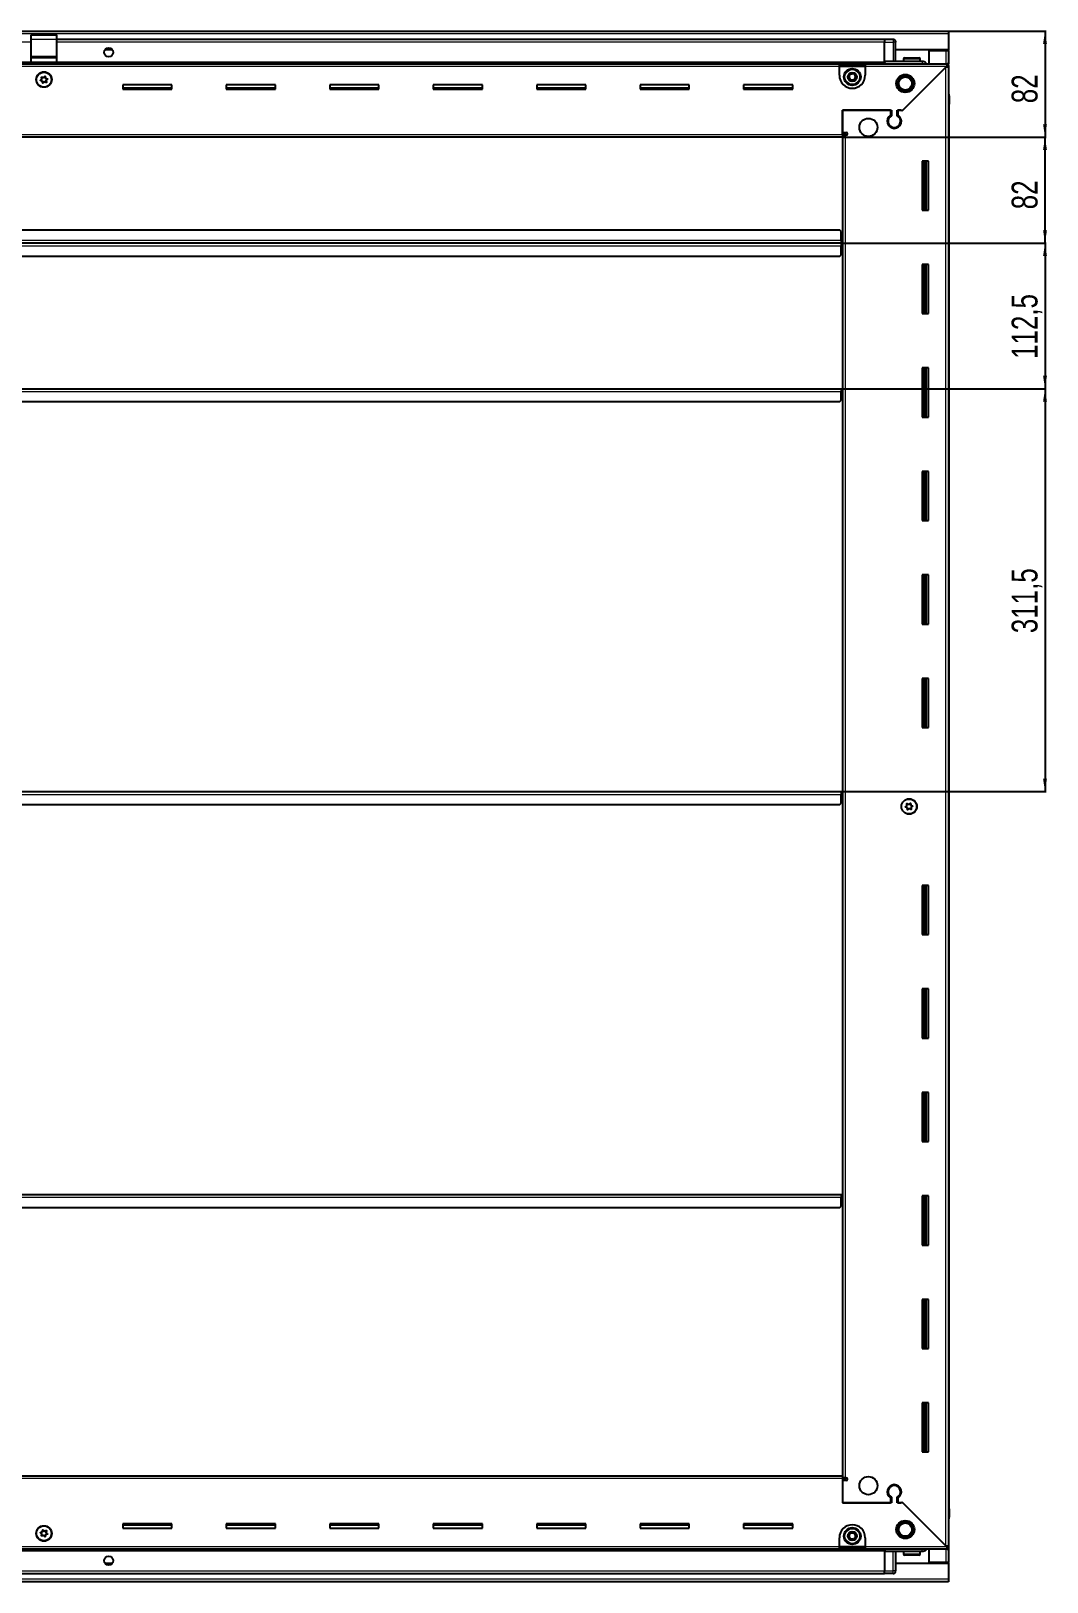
# Model space of a CAD drawing. Header units: millimetres. Extents: x 1219 to 6241, y -1282 to 1960.
# Drawn here: x 5455 to 6241, y 577 to 1776 of the extents above; entities that cross this region are included whole.
import ezdxf

# ---------------------------------------------------------------- set-up
doc = ezdxf.new("R2010")
doc.units = ezdxf.units.MM
doc.layers.add('FORMAT', color=7, linetype='Continuous')
doc.styles.add('SLDTEXTSTYLE0', font='TXT', dxfattribs={"width": 0.75})
doc.dimstyles.new('SLDDIMSTYLE0', dxfattribs={"dimtxt": 20, "dimasz": 10, "dimexe": 0, "dimexo": 0.0625, "dimgap": 5, "dimtad": 2, "dimdec": 1, "dimrnd": 1e-09, "dimzin": 12, "dimdsep": 46, "dimtxsty": 'SLDTEXTSTYLE0', "dimsah": 1, "dimcen": 0.09, "dimadec": 0, "dimazin": 3, "dimtfac": 1, "dimtofl": 0, "dimtmove": 0, "dimatfit": 3, "dimfxl": 0, "dimfrac": 2, "dimtolj": 1, "dimtzin": 12, "dimarcsym": 0})

# ---------------------------------------------------------------- blocks, each defined once
blk = doc.blocks.new('_D_7')
at = {"layer": 'FORMAT'}
for p, q in [((6164.6, 1775.8), (6240.1, 1775.8)), ((6239.1, 1775.8), (6239.1, 1693.8)), ((6082.6, 1693.8), (6240.1, 1693.8))]:
    blk.add_line(p, q, dxfattribs=at)
for points in [[(6239.1, 1775.8), (6237.6, 1765.8), (6240.6, 1765.8)], [(6239.1, 1693.8), (6240.6, 1703.8), (6237.6, 1703.8)]]:
    blk.add_solid(points, dxfattribs=at)
at = {"layer": 'FORMAT', "insert": (6213.3, 1720), "char_height": 20, "attachment_point": 1, "rotation": 90, "style": 'SLDTEXTSTYLE0'}
blk.add_mtext('82', dxfattribs=at)
blk = doc.blocks.new('_D_8')
at = {"layer": 'FORMAT'}
for p, q in [((6082.6, 1693.8), (6240.1, 1693.8)), ((6239.1, 1611.8), (6239.1, 1693.8)), ((6081.6, 1611.8), (6240.1, 1611.8))]:
    blk.add_line(p, q, dxfattribs=at)
for points in [[(6239.1, 1693.8), (6237.6, 1683.8), (6240.6, 1683.8)], [(6239.1, 1611.8), (6240.6, 1621.8), (6237.6, 1621.8)]]:
    blk.add_solid(points, dxfattribs=at)
at = {"layer": 'FORMAT', "insert": (6213.3, 1638), "char_height": 20, "attachment_point": 1, "rotation": 90, "style": 'SLDTEXTSTYLE0'}
blk.add_mtext('82', dxfattribs=at)
blk = doc.blocks.new('_D_9')
at = {"layer": 'FORMAT'}
for p, q in [((6081.6, 1611.8), (6240.1, 1611.8)), ((6239.1, 1611.8), (6239.1, 1499.3)), ((6081.6, 1499.3), (6240.1, 1499.3))]:
    blk.add_line(p, q, dxfattribs=at)
for points in [[(6239.1, 1611.8), (6237.6, 1601.8), (6240.6, 1601.8)], [(6239.1, 1499.3), (6240.6, 1509.3), (6237.6, 1509.3)]]:
    blk.add_solid(points, dxfattribs=at)
at = {"layer": 'FORMAT', "insert": (6213.3, 1522.3), "char_height": 20, "attachment_point": 1, "rotation": 90, "style": 'SLDTEXTSTYLE0'}
blk.add_mtext('112,5', dxfattribs=at)
blk = doc.blocks.new('_D_10')
at = {"layer": 'FORMAT'}
for p, q in [((6081.6, 1499.3), (6240.1, 1499.3)), ((6239.1, 1499.3), (6239.1, 1187.8)), ((6081.6, 1187.8), (6240.1, 1187.8))]:
    blk.add_line(p, q, dxfattribs=at)
for points in [[(6239.1, 1499.3), (6237.6, 1489.3), (6240.6, 1489.3)], [(6239.1, 1187.8), (6240.6, 1197.8), (6237.6, 1197.8)]]:
    blk.add_solid(points, dxfattribs=at)
at = {"layer": 'FORMAT', "insert": (6213.3, 1310.3), "char_height": 20, "attachment_point": 1, "rotation": 90, "style": 'SLDTEXTSTYLE0'}
blk.add_mtext('311,5', dxfattribs=at)

msp = doc.modelspace()

# ---------------------------------------------------------------- linework, layer by layer
at = {"color": 7, "linetype": 'Continuous', "lineweight": 25}
for p, q in [((4765.59, 1775.82), (6164.59, 1775.82)), ((6164.59, 1775.82), (6164.59, 1773.72)), ((5455.09, 1772.82), (5475.09, 1772.82)), ((5455.09, 1769.56), (5455.09, 1772.82)), ((5455.09, 1756.41), (5455.09, 1769.56)), ((5475.09, 1769.56), (5475.09, 1772.82)), ((5475.09, 1756.41), (5475.09, 1769.56)), ((6115.09, 1769.17), (5475.09, 1769.17)), ((6115.09, 1769.32), (6115.09, 1769.32)), ((6121.59, 1769.32), (6115.09, 1769.32)), ((6121.59, 1769.32), (6115.09, 1769.32)), ((6115.09, 1769.32), (6115.09, 1767.32)), ((6115.09, 1752.32), (6115.09, 1767.32)), ((6123.59, 1767.32), (6123.59, 1767.32)), ((6123.59, 1752.32), (6123.59, 1767.32)), ((6164.59, 1773.72), (6164.59, 1761.32)), ((4815.09, 1751.17), (6115.09, 1751.17)), ((4850.09, 1750.57), (6080.09, 1750.57)), ((5455.09, 1755.32), (5455.09, 1756.41)), ((5455.09, 1755.32), (5475.09, 1755.32)), ((5455.09, 1751.82), (5455.09, 1755.32)), ((5455.09, 1751.82), (5475.09, 1751.82)), ((5459.09, 1751.82), (5459.09, 1751.17)), ((5461.59, 1751.17), (5461.59, 1751.82)), ((5468.59, 1751.17), (5468.59, 1751.82)), ((5471.09, 1751.17), (5471.09, 1751.82)), ((5475.09, 1755.32), (5475.09, 1756.41)), ((5475.09, 1751.82), (5475.09, 1755.32)), ((5517.96, 1761.32), (5512.22, 1761.32)), ((6080.09, 1748.47), (6080.09, 1750.57)), ((6080.09, 1750.57), (6100.09, 1750.57)), ((6100.09, 1750.57), (6163.59, 1750.57)), ((6100.09, 1750.57), (6100.09, 1748.47)), ((6115.09, 1752.32), (6115.09, 1751.82)), ((6144.09, 1752.32), (6115.09, 1752.32)), ((6115.09, 1752.29), (6115.17, 1750.57)), ((6164.59, 1761.32), (6123.59, 1761.32)), ((6129.59, 1754.22), (6129.59, 1752.32)), ((6130.39, 1755.02), (6141.79, 1755.02)), ((6142.59, 1752.32), (6142.59, 1754.22)), ((6149.59, 1750.57), (6149.59, 1760.82)), ((6149.59, 1760.82), (6162.49, 1760.82)), ((6162.49, 1760.82), (6164.59, 1760.82)), ((6163.09, 1760.82), (6163.09, 1761.32)), ((6163.59, 1749.07), (6163.59, 1750.57)), ((6163.59, 1750.57), (6164.59, 1750.57)), ((6164.59, 1760.82), (6164.59, 1761.32)), ((6164.59, 1760.82), (6164.59, 1750.57)), ((6164.59, 1749.07), (6164.59, 1750.57)), ((6080.09, 1749.07), (6100.09, 1749.07)), ((6080.09, 1741.57), (6080.09, 1748.47)), ((6100.09, 1748.47), (6100.09, 1741.57)), ((6162.49, 1747.97), (6128.39, 1713.87)), ((6129.09, 1714.57), (6162.99, 1748.47)), ((6163.09, 1748.57), (6164.59, 1748.57)), ((6163.59, 1749.07), (6164.59, 1749.07)), ((6164.59, 1749.07), (6164.59, 1748.57)), ((6164.59, 1748.57), (6164.59, 604.07)), ((5564.09, 1734.32), (5526.09, 1734.32)), ((5526.09, 1734.32), (5526.09, 1730.82)), ((5564.09, 1731.57), (5526.09, 1731.57)), ((5526.09, 1730.82), (5564.09, 1730.82)), ((5564.09, 1730.82), (5564.09, 1734.32)), ((5644.09, 1734.32), (5606.09, 1734.32)), ((5606.09, 1734.32), (5606.09, 1730.82)), ((5644.09, 1731.57), (5606.09, 1731.57)), ((5606.09, 1730.82), (5644.09, 1730.82)), ((5644.09, 1730.82), (5644.09, 1734.32)), ((5724.09, 1734.32), (5686.09, 1734.32)), ((5686.09, 1734.32), (5686.09, 1730.82)), ((5724.09, 1731.57), (5686.09, 1731.57)), ((5686.09, 1730.82), (5724.09, 1730.82)), ((5724.09, 1730.82), (5724.09, 1734.32)), ((5804.09, 1734.32), (5766.09, 1734.32)), ((5766.09, 1734.32), (5766.09, 1730.82)), ((5804.09, 1731.57), (5766.09, 1731.57)), ((5766.09, 1730.82), (5804.09, 1730.82)), ((5804.09, 1730.82), (5804.09, 1734.32)), ((5884.09, 1734.32), (5846.09, 1734.32)), ((5846.09, 1734.32), (5846.09, 1730.82)), ((5884.09, 1731.57), (5846.09, 1731.57)), ((5846.09, 1730.82), (5884.09, 1730.82)), ((5884.09, 1730.82), (5884.09, 1734.32)), ((5964.09, 1734.32), (5926.09, 1734.32)), ((5926.09, 1734.32), (5926.09, 1730.82)), ((5964.09, 1731.57), (5926.09, 1731.57)), ((5926.09, 1730.82), (5964.09, 1730.82)), ((5964.09, 1730.82), (5964.09, 1734.32)), ((6044.09, 1734.32), (6006.09, 1734.32)), ((6006.09, 1734.32), (6006.09, 1730.82)), ((6044.09, 1731.57), (6006.09, 1731.57)), ((6006.09, 1730.82), (6044.09, 1730.82)), ((6044.09, 1730.82), (6044.09, 1734.32)), ((6164.59, 1727.15), (6164.59, 1727.15)), ((6082.59, 1714.57), (6120.29, 1714.57)), ((6082.59, 1695.92), (6082.59, 1714.57)), ((6082.59, 1714.57), (6082.59, 1697.32)), ((6119.59, 1714.57), (6082.59, 1714.57)), ((6119.59, 1714.57), (6119.59, 1710.68)), ((6120.29, 1714.57), (6120.29, 1710.29)), ((6124.89, 1714.57), (6129.09, 1714.57)), ((6124.89, 1710.29), (6124.89, 1714.57)), ((6127.69, 1714.57), (6125.59, 1714.57)), ((6125.59, 1710.68), (6125.59, 1714.57)), ((6128.39, 1713.87), (6127.69, 1714.57)), ((6164.59, 1719.32), (6165.09, 1719.32)), ((6164.94, 633.32), (6164.94, 1719.32)), ((6165.09, 1725.82), (6165.09, 1719.32)), ((6165.09, 1719.32), (6165.09, 1725.82)), ((6165.09, 1719.32), (6165.09, 1719.32)), ((6165.09, 1719.32), (6165.09, 1719.32)), ((6082.59, 1693.82), (4847.59, 1693.82)), ((6082.59, 1697.32), (6085.44, 1697.32)), ((6084.59, 1696.32), (6082.59, 1696.32)), ((6082.59, 1695.92), (6082.59, 1693.82)), ((6082.59, 1695.32), (6084.69, 1695.32)), ((6082.59, 1693.82), (6082.59, 658.82)), ((6084.59, 1695.32), (6084.59, 1696.32)), ((6085.44, 1695.32), (6084.69, 1695.32)), ((6124.59, 1701.71), (6124.59, 1700.95)), ((6144.09, 1675.32), (6144.09, 1637.32)), ((6149.09, 1675.32), (6144.09, 1675.32)), ((6145.12, 1675.32), (6145.12, 1637.32)), ((6145.15, 1675.32), (6145.15, 1637.32)), ((6146.94, 1675.32), (6146.94, 1637.32)), ((6149.09, 1637.32), (6149.09, 1675.32)), ((6144.09, 1637.32), (6149.09, 1637.32)), ((6080.59, 1621.82), (4849.59, 1621.82)), ((6081.59, 1620.82), (6080.59, 1621.82)), ((6081.59, 1613.92), (6081.59, 1620.82)), ((6081.59, 1611.82), (4848.59, 1611.82)), ((6081.84, 1614.67), (6081.59, 1614.67)), ((6081.59, 1613.92), (6081.59, 1611.82)), ((6081.59, 1611.82), (6081.59, 1609.72)), ((6081.59, 1602.82), (6081.59, 1609.72)), ((6081.59, 1608.97), (6081.84, 1608.97)), ((6081.84, 1611.82), (6081.84, 1614.67)), ((6081.84, 1608.97), (6081.84, 1611.82)), ((6082.59, 1611.82), (6081.84, 1611.82)), ((4849.59, 1601.82), (6080.59, 1601.82)), ((6080.59, 1601.82), (6081.59, 1602.82)), ((6144.09, 1595.32), (6144.09, 1557.32)), ((6149.09, 1595.32), (6144.09, 1595.32)), ((6145.12, 1595.32), (6145.12, 1557.32)), ((6145.15, 1595.32), (6145.15, 1557.32)), ((6146.94, 1595.32), (6146.94, 1557.32)), ((6149.09, 1557.32), (6149.09, 1595.32)), ((6144.09, 1557.32), (6149.09, 1557.32)), ((6144.09, 1515.32), (6144.09, 1477.32)), ((6149.09, 1515.32), (6144.09, 1515.32)), ((6145.12, 1515.32), (6145.12, 1477.32)), ((6145.15, 1515.32), (6145.15, 1477.32)), ((6146.94, 1515.32), (6146.94, 1477.32)), ((6149.09, 1477.32), (6149.09, 1515.32)), ((4848.59, 1499.32), (6081.59, 1499.32)), ((6081.59, 1499.32), (6081.59, 1497.22)), ((6081.84, 1496.47), (6081.84, 1499.32)), ((6081.84, 1499.32), (6082.59, 1499.32)), ((4849.59, 1489.32), (6080.59, 1489.32)), ((6080.59, 1489.32), (6081.59, 1490.32)), ((6081.59, 1490.32), (6081.59, 1497.22)), ((6081.59, 1496.47), (6081.84, 1496.47)), ((6144.09, 1477.32), (6149.09, 1477.32)), ((6144.09, 1435.32), (6144.09, 1397.32)), ((6149.09, 1435.32), (6144.09, 1435.32)), ((6145.12, 1435.32), (6145.12, 1397.32)), ((6145.15, 1435.32), (6145.15, 1397.32)), ((6146.94, 1435.32), (6146.94, 1397.32)), ((6149.09, 1397.32), (6149.09, 1435.32)), ((6144.09, 1397.32), (6149.09, 1397.32)), ((6144.09, 1355.32), (6144.09, 1317.32)), ((6149.09, 1355.32), (6144.09, 1355.32)), ((6145.12, 1355.32), (6145.12, 1317.32)), ((6145.15, 1355.32), (6145.15, 1317.32)), ((6146.94, 1355.32), (6146.94, 1317.32)), ((6149.09, 1317.32), (6149.09, 1355.32)), ((6144.09, 1317.32), (6149.09, 1317.32)), ((6144.09, 1275.32), (6144.09, 1237.32)), ((6149.09, 1275.32), (6144.09, 1275.32)), ((6145.12, 1275.32), (6145.12, 1237.32)), ((6145.15, 1275.32), (6145.15, 1237.32)), ((6146.94, 1275.32), (6146.94, 1237.32)), ((6149.09, 1237.32), (6149.09, 1275.32)), ((6144.09, 1237.32), (6149.09, 1237.32)), ((4848.59, 1187.82), (6081.59, 1187.82)), ((6081.59, 1187.82), (6081.59, 1185.72)), ((6081.84, 1184.97), (6081.84, 1187.82)), ((6081.84, 1187.82), (6082.59, 1187.82)), ((4849.59, 1177.82), (6080.59, 1177.82)), ((6080.59, 1177.82), (6081.59, 1178.82)), ((6081.59, 1178.82), (6081.59, 1185.72)), ((6081.59, 1184.97), (6081.84, 1184.97)), ((6144.09, 1115.32), (6144.09, 1077.32)), ((6149.09, 1115.32), (6144.09, 1115.32)), ((6145.12, 1115.32), (6145.12, 1077.32)), ((6145.15, 1115.32), (6145.15, 1077.32)), ((6146.94, 1115.32), (6146.94, 1077.32)), ((6149.09, 1077.32), (6149.09, 1115.32)), ((6144.09, 1077.32), (6149.09, 1077.32)), ((6144.09, 1035.32), (6144.09, 997.32)), ((6149.09, 1035.32), (6144.09, 1035.32)), ((6145.12, 1035.32), (6145.12, 997.32)), ((6145.15, 1035.32), (6145.15, 997.32)), ((6146.94, 1035.32), (6146.94, 997.32)), ((6149.09, 997.32), (6149.09, 1035.32)), ((6144.09, 997.32), (6149.09, 997.32)), ((6144.09, 955.32), (6144.09, 917.32)), ((6149.09, 955.32), (6144.09, 955.32)), ((6145.12, 955.32), (6145.12, 917.32)), ((6145.15, 955.32), (6145.15, 917.32)), ((6146.94, 955.32), (6146.94, 917.32)), ((6149.09, 917.32), (6149.09, 955.32)), ((6144.09, 917.32), (6149.09, 917.32)), ((4848.59, 876.32), (6081.59, 876.32)), ((6081.59, 876.32), (6081.59, 874.22)), ((6081.84, 873.47), (6081.84, 876.32)), ((6081.84, 876.32), (6082.59, 876.32)), ((6144.09, 875.32), (6144.09, 837.32)), ((6149.09, 875.32), (6144.09, 875.32)), ((6145.12, 875.32), (6145.12, 837.32)), ((6145.15, 875.32), (6145.15, 837.32)), ((6146.94, 875.32), (6146.94, 837.32)), ((6149.09, 837.32), (6149.09, 875.32)), ((4849.59, 866.32), (6080.59, 866.32)), ((6080.59, 866.32), (6081.59, 867.32)), ((6081.59, 867.32), (6081.59, 874.22)), ((6081.59, 873.47), (6081.84, 873.47)), ((6144.09, 837.32), (6149.09, 837.32)), ((6144.09, 795.32), (6144.09, 757.32)), ((6149.09, 795.32), (6144.09, 795.32)), ((6145.12, 795.32), (6145.12, 757.32)), ((6145.15, 795.32), (6145.15, 757.32)), ((6146.94, 795.32), (6146.94, 757.32)), ((6149.09, 757.32), (6149.09, 795.32)), ((6144.09, 757.32), (6149.09, 757.32)), ((6144.09, 715.32), (6144.09, 677.32)), ((6149.09, 715.32), (6144.09, 715.32)), ((6145.12, 715.32), (6145.12, 677.32)), ((6145.15, 715.32), (6145.15, 677.32)), ((6146.94, 715.32), (6146.94, 677.32)), ((6149.09, 677.32), (6149.09, 715.32)), ((6144.09, 677.32), (6149.09, 677.32)), ((4847.59, 658.82), (6082.59, 658.82)), ((6082.59, 658.82), (6082.59, 656.72)), ((6084.69, 657.32), (6082.59, 657.32)), ((6082.59, 656.72), (6082.59, 638.07)), ((6082.59, 656.32), (6084.59, 656.32)), ((6082.59, 655.32), (6082.59, 638.07)), ((6085.44, 655.32), (6082.59, 655.32)), ((6084.59, 656.32), (6084.59, 657.32)), ((6084.69, 657.32), (6085.44, 657.32)), ((6124.59, 651.7), (6124.59, 650.94)), ((6120.29, 638.07), (6082.59, 638.07)), ((6082.59, 638.07), (6119.59, 638.07)), ((6119.59, 641.96), (6119.59, 638.07)), ((6120.29, 642.36), (6120.29, 638.07)), ((6124.89, 638.07), (6124.89, 642.36)), ((6129.09, 638.07), (6124.89, 638.07)), ((6125.59, 638.07), (6125.59, 641.96)), ((6125.59, 638.07), (6127.69, 638.07)), ((6127.69, 638.07), (6128.39, 638.77)), ((6128.39, 638.77), (6162.49, 604.67)), ((6162.99, 604.17), (6129.09, 638.07)), ((6164.59, 633.32), (6165.09, 633.32)), ((6165.09, 633.32), (6165.09, 633.32)), ((6165.09, 626.82), (6165.09, 633.32)), ((6165.09, 633.32), (6165.09, 626.82)), ((5564.09, 621.82), (5526.09, 621.82)), ((5526.09, 621.82), (5526.09, 618.32)), ((5526.09, 621.07), (5564.09, 621.07)), ((5526.09, 618.32), (5564.09, 618.32)), ((5564.09, 618.32), (5564.09, 621.82)), ((5644.09, 621.82), (5606.09, 621.82)), ((5606.09, 621.82), (5606.09, 618.32)), ((5606.09, 621.07), (5644.09, 621.07)), ((5606.09, 618.32), (5644.09, 618.32)), ((5644.09, 618.32), (5644.09, 621.82)), ((5724.09, 621.82), (5686.09, 621.82)), ((5686.09, 621.82), (5686.09, 618.32)), ((5686.09, 621.07), (5724.09, 621.07)), ((5686.09, 618.32), (5724.09, 618.32)), ((5724.09, 618.32), (5724.09, 621.82)), ((5804.09, 621.82), (5766.09, 621.82)), ((5766.09, 621.82), (5766.09, 618.32)), ((5766.09, 621.07), (5804.09, 621.07)), ((5766.09, 618.32), (5804.09, 618.32)), ((5804.09, 618.32), (5804.09, 621.82)), ((5884.09, 621.82), (5846.09, 621.82)), ((5846.09, 621.82), (5846.09, 618.32)), ((5846.09, 621.07), (5884.09, 621.07)), ((5846.09, 618.32), (5884.09, 618.32)), ((5884.09, 618.32), (5884.09, 621.82)), ((5964.09, 621.82), (5926.09, 621.82)), ((5926.09, 621.82), (5926.09, 618.32)), ((5926.09, 621.07), (5964.09, 621.07)), ((5926.09, 618.32), (5964.09, 618.32)), ((5964.09, 618.32), (5964.09, 621.82)), ((6044.09, 621.82), (6006.09, 621.82)), ((6006.09, 621.82), (6006.09, 618.32)), ((6006.09, 621.07), (6044.09, 621.07)), ((6006.09, 618.32), (6044.09, 618.32)), ((6044.09, 618.32), (6044.09, 621.82)), ((6115.09, 601.47), (4815.09, 601.47)), ((6080.09, 602.07), (4850.09, 602.07)), ((6080.09, 604.17), (6080.09, 611.07)), ((6080.09, 602.07), (6080.09, 604.17)), ((6100.09, 603.57), (6080.09, 603.57)), ((6100.09, 602.07), (6080.09, 602.07)), ((6100.09, 611.07), (6100.09, 604.17)), ((6100.09, 604.17), (6100.09, 602.07)), ((6163.59, 602.07), (6100.09, 602.07)), ((6115.17, 602.07), (6115.09, 600.36)), ((6115.09, 600.32), (6115.09, 600.82)), ((6144.09, 600.32), (6115.09, 600.32)), ((6115.09, 600.32), (6115.09, 585.32)), ((6123.59, 600.32), (6123.59, 585.32)), ((6129.59, 600.32), (6129.59, 598.42)), ((6142.59, 598.42), (6142.59, 600.32)), ((6149.59, 591.82), (6149.59, 602.07)), ((6163.09, 604.07), (6164.59, 604.07)), ((6163.59, 603.57), (6163.59, 602.07)), ((6164.59, 603.57), (6163.59, 603.57)), ((6164.59, 602.07), (6163.59, 602.07)), ((6164.59, 604.07), (6164.59, 603.57)), ((6164.59, 603.57), (6164.59, 602.07)), ((6164.59, 602.07), (6164.59, 591.82)), ((5512.22, 591.32), (5517.96, 591.32)), ((6123.59, 591.32), (6164.59, 591.32)), ((6137.39, 597.62), (6130.39, 597.62)), ((6141.79, 597.62), (6137.39, 597.62)), ((6162.49, 591.82), (6149.59, 591.82)), ((6164.59, 591.82), (6162.49, 591.82)), ((6163.09, 591.32), (6163.09, 591.82)), ((6164.59, 591.32), (6164.59, 591.82)), ((6164.59, 591.32), (6164.59, 578.92)), ((6164.59, 576.82), (4765.59, 576.82)), ((4815.09, 583.47), (6115.09, 583.47)), ((6115.09, 583.32), (6115.09, 585.32)), ((6115.09, 583.32), (6115.09, 583.32)), ((6121.59, 583.32), (6115.09, 583.32)), ((6115.09, 583.32), (6115.09, 583.32)), ((6121.59, 583.32), (6115.09, 583.32)), ((6122.91, 583.82), (6122.92, 583.82)), ((6164.59, 578.92), (6164.59, 576.82))]:
    msp.add_line(p, q, dxfattribs=at)
at = {"color": 8, "linetype": 'Continuous', "lineweight": 18}
for p, q in [((6164.59, 1773.72), (4765.59, 1773.72)), ((5455.09, 1767.17), (4815.09, 1767.17)), ((5455.09, 1769.56), (5475.09, 1769.56)), ((6115.09, 1767.17), (5475.09, 1767.17)), ((6115.09, 1767.32), (6121.59, 1767.32)), ((6121.59, 1769.32), (6121.59, 1767.32)), ((6123.59, 1767.32), (6121.59, 1767.32)), ((6121.59, 1767.32), (6121.59, 1752.32)), ((5455.09, 1751.82), (4815.09, 1751.82)), ((6115.09, 1750.59), (4815.09, 1750.59)), ((5455.09, 1756.41), (5475.09, 1756.41)), ((5461.09, 1751.17), (5461.09, 1751.82)), ((5469.09, 1751.17), (5469.09, 1751.82)), ((6115.09, 1751.82), (5475.09, 1751.82)), ((6129.59, 1754.22), (6142.59, 1754.22)), ((6162.49, 1761.32), (6162.49, 1760.82)), ((6162.49, 1760.82), (6162.49, 1750.57)), ((6080.09, 1748.47), (4850.09, 1748.47)), ((6080.09, 1748.47), (6100.09, 1748.47)), ((6162.99, 1748.47), (6100.09, 1748.47)), ((6162.49, 604.67), (6162.49, 1747.97)), ((6164.59, 1725.82), (6165.09, 1725.82)), ((4847.59, 1695.92), (6082.59, 1695.92)), ((6084.69, 1695.32), (6084.69, 657.32)), ((6146.36, 1637.32), (6146.36, 1675.32)), ((6147.59, 1637.32), (6147.59, 1675.32)), ((6081.59, 1613.92), (4848.59, 1613.92)), ((4848.59, 1609.72), (6081.59, 1609.72)), ((6146.36, 1557.32), (6146.36, 1595.32)), ((6147.59, 1557.32), (6147.59, 1595.32)), ((6146.36, 1477.32), (6146.36, 1515.32)), ((6147.59, 1477.32), (6147.59, 1515.32)), ((4848.59, 1497.22), (6081.59, 1497.22)), ((6146.36, 1397.32), (6146.36, 1435.32)), ((6147.59, 1397.32), (6147.59, 1435.32)), ((6146.36, 1317.32), (6146.36, 1355.32)), ((6147.59, 1317.32), (6147.59, 1355.32)), ((6146.36, 1237.32), (6146.36, 1275.32)), ((6147.59, 1237.32), (6147.59, 1275.32)), ((4848.59, 1185.72), (6081.59, 1185.72)), ((6146.36, 1077.32), (6146.36, 1115.32)), ((6147.59, 1077.32), (6147.59, 1115.32)), ((6146.36, 997.32), (6146.36, 1035.32)), ((6147.59, 997.32), (6147.59, 1035.32)), ((6146.36, 917.32), (6146.36, 955.32)), ((6147.59, 917.32), (6147.59, 955.32)), ((6146.36, 837.32), (6146.36, 875.32)), ((6147.59, 837.32), (6147.59, 875.32)), ((4848.59, 874.22), (6081.59, 874.22)), ((6146.36, 757.32), (6146.36, 795.32)), ((6147.59, 757.32), (6147.59, 795.32)), ((6146.36, 677.32), (6146.36, 715.32)), ((6147.59, 677.32), (6147.59, 715.32)), ((6082.59, 656.72), (4847.59, 656.72)), ((6164.59, 626.82), (6165.09, 626.82)), ((4815.09, 602.06), (6115.09, 602.06)), ((4815.09, 600.82), (6115.09, 600.82)), ((4850.09, 604.17), (6080.09, 604.17)), ((6100.09, 604.17), (6080.09, 604.17)), ((6100.09, 604.17), (6162.99, 604.17)), ((6121.59, 585.32), (6121.59, 600.32)), ((6162.49, 602.07), (6162.49, 591.82)), ((6137.57, 598.42), (6129.59, 598.42)), ((6142.59, 598.42), (6137.57, 598.42)), ((6162.49, 591.82), (6162.49, 591.32)), ((6164.59, 578.92), (4765.59, 578.92)), ((4815.09, 585.47), (6115.09, 585.47)), ((6115.09, 585.32), (6121.59, 585.32)), ((6123.59, 585.32), (6121.59, 585.32)), ((6121.59, 583.32), (6121.59, 585.32))]:
    msp.add_line(p, q, dxfattribs=at)
at = {"color": 7, "linetype": 'Continuous', "lineweight": 25, "flags": 128}
msp.add_lwpolyline([(6123.45, 1768.08), (6123.55, 1767.71), (6123.59, 1767.32)], dxfattribs=at)
at = {"color": 7, "linetype": 'Continuous', "lineweight": 25}
for centre, radius in [((5515.09, 1759.32), 3.5), ((5465.09, 1738.32), 6), ((5465.09, 1738.17), 5.79), ((5465.09, 1738.17), 1.85), ((6090.09, 1740.32), 6.5), ((6090.09, 1740.32), 3.46), ((6131.09, 1735.32), 7), ((6131.09, 1735.32), 6.02), ((6131.09, 1735.32), 5.1), ((6102.59, 1701.32), 7), ((6134.09, 1176.32), 6), ((6133.94, 1176.32), 5.79), ((6133.94, 1176.32), 1.85), ((6102.59, 651.32), 7), ((6131.09, 617.32), 7), ((5465.09, 614.32), 6), ((5465.09, 614.47), 5.79), ((5465.09, 614.47), 1.85), ((6090.09, 612.32), 6.5), ((6090.09, 612.32), 3.46), ((6131.09, 617.32), 6.03), ((6131.09, 617.32), 5.1), ((5515.09, 593.32), 3.5)]:
    msp.add_circle(centre, radius, dxfattribs=at)
at = {"color": 8, "linetype": 'Continuous', "lineweight": 18}
for centre in [(6090.09, 1740.32), (6090.09, 612.32)]:
    msp.add_circle(centre, 5.7, dxfattribs=at)
at = {"color": 7, "linetype": 'Continuous', "lineweight": 25}
for centre, radius, start, end in [((6121.59, 1767.32), 2, 0, 90), ((6123.79, 1752.52), 0.2, 180, 270), ((6130.39, 1754.22), 0.8, 90, 180), ((6141.79, 1754.22), 0.8, 0, 90), ((6090.09, 1741.57), 10, 180, 270), ((6090.09, 1740.32), 2.5, 160.11158, 220.11158), ((6090.09, 1740.32), 2.5, 100.11158, 160.11158), ((6090.09, 1740.32), 2.5, 220.11158, 280.11158), ((6090.09, 1740.32), 2.5, 40.11158, 100.11158), ((6090.09, 1741.57), 10, 270, 0), ((6090.09, 1740.32), 2.5, 280.11158, 340.11158), ((6090.09, 1740.32), 2.5, 340.11158, 40.11158), ((6163.09, 1725.82), 2, 0, 41.39416), ((6122.59, 1706.07), 5.5, 123.05573, 56.94427), ((6122.59, 1706.07), 4.8, 118.63099, 61.36901), ((6085.44, 1696.32), 1, 270, 90), ((6085.44, 656.32), 1, 270, 90), ((6122.59, 646.57), 5.5, 303.05573, 236.94427), ((6122.59, 646.57), 4.8, 298.63099, 241.36901), ((6163.09, 626.82), 2, 318.59038, 0), ((6090.09, 611.07), 10, 90, 180), ((6090.09, 612.32), 2.5, 147.04236, 207.04236), ((6090.09, 612.32), 2.5, 87.04236, 147.04236), ((6090.09, 611.07), 10, 0, 90), ((6090.09, 612.32), 2.5, 27.04236, 87.04236), ((6090.09, 612.32), 2.5, 327.04236, 27.04236), ((6090.09, 612.32), 2.5, 207.04236, 267.04236), ((6090.09, 612.32), 2.5, 267.04236, 327.04236), ((6123.79, 600.12), 0.2, 90, 180), ((6130.39, 598.42), 0.8, 180, 270), ((6141.79, 598.42), 0.8, 270, 0), ((6121.59, 585.32), 2, 270, 0)]:
    msp.add_arc(centre, radius, start, end, dxfattribs=at)
for points, knots in [([(6115.09, 1752.32), (6115.09, 1752.29), (6115.09, 1752.21), (6115.09, 1751.59), (6115.09, 1751.01), (6115.09, 1750.62), (6115.09, 1750.59)], [0, 0, 0, 0, 0.3242788, 0.6485576, 0.9728365, 1, 1, 1, 1]), ([(6147.31, 1750.57), (6147.19, 1750.77), (6146.8, 1751.42), (6145.65, 1752.13), (6144.61, 1752.26), (6144.09, 1752.32)], [0, 0, 0, 0, 0.1822499, 0.5911249, 1, 1, 1, 1]), ([(6163.59, 1750.57), (6163.55, 1750.55), (6163.46, 1750.49), (6163.32, 1750.1), (6163.19, 1749.54), (6163.08, 1748.96), (6163.02, 1748.6), (6162.99, 1748.47)], [0, 0, 0, 0, 0.23025534, 0.4485219, 0.6667858, 0.88504963, 1, 1, 1, 1]), ([(5463.21, 1740.24), (5463.2, 1740.23), (5463.18, 1740.21), (5463.17, 1740.15), (5463.18, 1740.01), (5463.28, 1739.64), (5463.42, 1739.11), (5463.25, 1738.5), (5462.89, 1738.13), (5462.59, 1737.88), (5462.42, 1737.72), (5462.37, 1737.64), (5462.35, 1737.6), (5462.36, 1737.57), (5462.37, 1737.54), (5462.43, 1737.49), (5462.68, 1737.39), (5463.14, 1737.29), (5463.78, 1736.98), (5464.03, 1736.31), (5464.09, 1735.84), (5464.16, 1735.58), (5464.21, 1735.53), (5464.23, 1735.51), (5464.26, 1735.5), (5464.3, 1735.51), (5464.34, 1735.52), (5464.41, 1735.57), (5464.58, 1735.72), (5464.84, 1735.99), (5465.25, 1736.31), (5465.87, 1736.42), (5466.38, 1736.23), (5466.75, 1736.1), (5466.9, 1736.07), (5466.95, 1736.09), (5466.98, 1736.1), (5467, 1736.13), (5467.01, 1736.19), (5467, 1736.34), (5466.9, 1736.71), (5466.76, 1737.23), (5466.93, 1737.84), (5467.29, 1738.21), (5467.59, 1738.46), (5467.77, 1738.63), (5467.82, 1738.71), (5467.83, 1738.75), (5467.83, 1738.78), (5467.81, 1738.81), (5467.76, 1738.85), (5467.51, 1738.95), (5467.04, 1739.06), (5466.41, 1739.37), (5466.15, 1740.03), (5466.09, 1740.51), (5466.02, 1740.76), (5465.98, 1740.82), (5465.95, 1740.84), (5465.92, 1740.85), (5465.89, 1740.84), (5465.85, 1740.82), (5465.78, 1740.78), (5465.61, 1740.63), (5465.34, 1740.36), (5464.94, 1740.04), (5464.31, 1739.93), (5463.8, 1740.11), (5463.44, 1740.25), (5463.29, 1740.27), (5463.23, 1740.26), (5463.22, 1740.25), (5463.21, 1740.24)], [0, 0, 0, 0, 0.0020087, 0.00442, 0.0093647, 0.0255282, 0.0677053, 0.0957862, 0.1246456, 0.1503415, 0.1605194, 0.1633943, 0.1656965, 0.1672448, 0.1688741, 0.1707699, 0.1786058, 0.2119941, 0.2499945, 0.2879948, 0.3213831, 0.329219, 0.3311148, 0.3327441, 0.3342924, 0.3362166, 0.3385353, 0.3413178, 0.349662, 0.3753578, 0.4042173, 0.4322982, 0.4744753, 0.4906388, 0.4966691, 0.49844, 0.5, 0.5020087, 0.50442, 0.5093647, 0.5255282, 0.5677053, 0.5957862, 0.6246456, 0.6503415, 0.6605194, 0.6633943, 0.6656965, 0.6672448, 0.6688741, 0.6707699, 0.6786058, 0.7119941, 0.7499945, 0.7879948, 0.8213831, 0.829219, 0.8311148, 0.8327441, 0.8342924, 0.8362166, 0.8385353, 0.8413178, 0.849662, 0.8753578, 0.9042173, 0.9322982, 0.9744753, 0.9906388, 0.9966691, 0.99844, 1, 1, 1, 1]), ([(6087.25, 1739.82), (6087.29, 1739.93), (6087.5, 1740.5), (6087.84, 1741.43), (6088.12, 1742.21), (6088.23, 1742.53)], [0, 0, 0, 0, 0.1331247, 0.6370994, 1, 1, 1, 1]), ([(6089.11, 1737.61), (6088.78, 1738), (6088.16, 1738.74), (6087.54, 1739.48), (6087.25, 1739.82)], [0, 0, 0, 0, 0.53468586, 1, 1, 1, 1]), ([(6088.23, 1742.53), (6088.74, 1742.62), (6089.69, 1742.79), (6090.63, 1742.96), (6091.07, 1743.04)], [0, 0, 0, 0, 0.5346859, 1, 1, 1, 1]), ([(6091.07, 1743.04), (6091.41, 1742.64), (6092.03, 1741.91), (6092.65, 1741.17), (6092.93, 1740.83)], [0, 0, 0, 0, 0.5346859, 1, 1, 1, 1]), ([(6092.93, 1740.83), (6092.82, 1740.51), (6092.54, 1739.73), (6092.2, 1738.8), (6091.99, 1738.23), (6091.95, 1738.12)], [0, 0, 0, 0, 0.36290056, 0.86687533, 1, 1, 1, 1]), ([(6162.49, 1747.97), (6162.75, 1748.02), (6163.24, 1748.11), (6163.88, 1748.24), (6164.35, 1748.37), (6164.57, 1748.48), (6164.59, 1748.55), (6164.59, 1748.57)], [0, 0, 0, 0, 0.2302553, 0.4485219, 0.6667858, 0.8850496, 1, 1, 1, 1]), ([(6091.95, 1738.12), (6091.44, 1738.03), (6090.49, 1737.86), (6089.55, 1737.69), (6089.11, 1737.61)], [0, 0, 0, 0, 0.5346859, 1, 1, 1, 1]), ([(6132.31, 1178.6), (6132.3, 1178.59), (6132.28, 1178.57), (6132.26, 1178.51), (6132.26, 1178.37), (6132.31, 1177.98), (6132.39, 1177.45), (6132.15, 1176.86), (6131.75, 1176.53), (6131.43, 1176.32), (6131.23, 1176.18), (6131.17, 1176.11), (6131.16, 1176.07), (6131.16, 1176.03), (6131.17, 1176), (6131.22, 1175.95), (6131.45, 1175.82), (6131.9, 1175.67), (6132.5, 1175.29), (6132.68, 1174.6), (6132.68, 1174.12), (6132.73, 1173.86), (6132.76, 1173.8), (6132.78, 1173.77), (6132.81, 1173.76), (6132.85, 1173.76), (6132.89, 1173.78), (6132.96, 1173.81), (6133.15, 1173.94), (6133.45, 1174.18), (6133.88, 1174.46), (6134.52, 1174.49), (6135, 1174.25), (6135.35, 1174.08), (6135.49, 1174.03), (6135.55, 1174.04), (6135.58, 1174.05), (6135.61, 1174.08), (6135.62, 1174.14), (6135.63, 1174.28), (6135.57, 1174.66), (6135.5, 1175.2), (6135.73, 1175.79), (6136.13, 1176.11), (6136.46, 1176.33), (6136.65, 1176.47), (6136.71, 1176.54), (6136.73, 1176.58), (6136.73, 1176.61), (6136.71, 1176.64), (6136.67, 1176.7), (6136.43, 1176.82), (6135.98, 1176.98), (6135.38, 1177.36), (6135.21, 1178.05), (6135.2, 1178.53), (6135.16, 1178.79), (6135.12, 1178.85), (6135.1, 1178.87), (6135.07, 1178.88), (6135.04, 1178.88), (6134.99, 1178.87), (6134.92, 1178.83), (6134.74, 1178.7), (6134.44, 1178.46), (6134, 1178.19), (6133.37, 1178.15), (6132.88, 1178.4), (6132.53, 1178.57), (6132.39, 1178.61), (6132.33, 1178.61), (6132.31, 1178.6), (6132.31, 1178.6)], [0, 0, 0, 0, 0.0020087, 0.00442, 0.0093647, 0.0255282, 0.0677053, 0.0957862, 0.1246456, 0.1503415, 0.1605194, 0.1633943, 0.1656965, 0.1672448, 0.1688741, 0.1707699, 0.1786058, 0.2119941, 0.2499945, 0.2879948, 0.3213831, 0.329219, 0.3311148, 0.3327441, 0.3342924, 0.3362166, 0.3385353, 0.3413178, 0.349662, 0.3753578, 0.4042173, 0.4322982, 0.4744753, 0.4906388, 0.4966691, 0.49844, 0.5, 0.5020087, 0.50442, 0.5093647, 0.5255282, 0.5677053, 0.5957862, 0.6246456, 0.6503415, 0.6605194, 0.6633943, 0.6656965, 0.6672448, 0.6688741, 0.6707699, 0.6786058, 0.7119941, 0.7499945, 0.7879948, 0.8213831, 0.829219, 0.8311148, 0.8327441, 0.8342924, 0.8362166, 0.8385353, 0.8413178, 0.849662, 0.8753578, 0.9042173, 0.9322982, 0.9744753, 0.9906388, 0.9966691, 0.99844, 1, 1, 1, 1]), ([(5463.21, 612.4), (5463.22, 612.4), (5463.24, 612.38), (5463.3, 612.38), (5463.44, 612.4), (5463.81, 612.54), (5464.31, 612.72), (5464.94, 612.61), (5465.34, 612.29), (5465.62, 612.01), (5465.8, 611.85), (5465.88, 611.81), (5465.92, 611.8), (5465.95, 611.81), (5465.98, 611.83), (5466.02, 611.88), (5466.09, 612.14), (5466.15, 612.61), (5466.41, 613.28), (5467.04, 613.59), (5467.51, 613.69), (5467.76, 613.79), (5467.81, 613.84), (5467.83, 613.87), (5467.83, 613.9), (5467.82, 613.93), (5467.8, 613.97), (5467.75, 614.04), (5467.59, 614.19), (5467.29, 614.43), (5466.93, 614.8), (5466.76, 615.41), (5466.9, 615.94), (5467, 616.32), (5467.01, 616.47), (5467, 616.52), (5466.98, 616.55), (5466.94, 616.56), (5466.89, 616.57), (5466.74, 616.54), (5466.38, 616.41), (5465.87, 616.23), (5465.25, 616.34), (5464.84, 616.66), (5464.57, 616.94), (5464.39, 617.09), (5464.31, 617.14), (5464.26, 617.15), (5464.23, 617.14), (5464.21, 617.12), (5464.16, 617.06), (5464.09, 616.81), (5464.03, 616.33), (5463.78, 615.67), (5463.14, 615.36), (5462.68, 615.25), (5462.43, 615.15), (5462.37, 615.11), (5462.36, 615.08), (5462.35, 615.05), (5462.36, 615.01), (5462.38, 614.98), (5462.43, 614.91), (5462.6, 614.76), (5462.9, 614.52), (5463.25, 614.14), (5463.42, 613.53), (5463.28, 613.01), (5463.18, 612.63), (5463.17, 612.48), (5463.19, 612.43), (5463.2, 612.41), (5463.21, 612.4)], [0, 0, 0, 0, 0.0020087, 0.00442, 0.0093647, 0.0255282, 0.0677053, 0.0957862, 0.1246456, 0.1503415, 0.1605194, 0.1633943, 0.1656965, 0.1672448, 0.1688741, 0.1707699, 0.1786058, 0.2119941, 0.2499945, 0.2879948, 0.3213831, 0.329219, 0.3311148, 0.3327441, 0.3342924, 0.3362166, 0.3385353, 0.3413178, 0.349662, 0.3753578, 0.4042173, 0.4322982, 0.4744753, 0.4906388, 0.4966691, 0.49844, 0.5, 0.5020087, 0.50442, 0.5093647, 0.5255282, 0.5677053, 0.5957862, 0.6246456, 0.6503415, 0.6605194, 0.6633943, 0.6656965, 0.6672448, 0.6688741, 0.6707699, 0.6786058, 0.7119941, 0.7499945, 0.7879948, 0.8213831, 0.829219, 0.8311148, 0.8327441, 0.8342924, 0.8362166, 0.8385353, 0.8413178, 0.849662, 0.8753578, 0.9042173, 0.9322982, 0.9744753, 0.9906388, 0.9966691, 0.99844, 1, 1, 1, 1]), ([(6087.21, 612.47), (6087.49, 612.91), (6088.01, 613.71), (6088.54, 614.52), (6088.78, 614.89)], [0, 0, 0, 0, 0.53468586, 1, 1, 1, 1]), ([(6088.52, 609.9), (6088.29, 610.36), (6087.85, 611.22), (6087.41, 612.07), (6087.21, 612.47)], [0, 0, 0, 0, 0.5346859, 1, 1, 1, 1]), ([(6088.78, 614.89), (6088.9, 614.89), (6089.5, 614.86), (6090.5, 614.81), (6091.32, 614.76), (6091.66, 614.75)], [0, 0, 0, 0, 0.13312467, 0.63709944, 1, 1, 1, 1]), ([(6092.98, 612.17), (6092.69, 611.74), (6092.17, 610.93), (6091.65, 610.13), (6091.4, 609.75)], [0, 0, 0, 0, 0.5346859, 1, 1, 1, 1]), ([(6091.66, 614.75), (6091.9, 614.29), (6092.34, 613.43), (6092.77, 612.57), (6092.98, 612.17)], [0, 0, 0, 0, 0.53468586, 1, 1, 1, 1]), ([(6091.4, 609.75), (6091.06, 609.77), (6090.24, 609.81), (6089.24, 609.86), (6088.65, 609.89), (6088.52, 609.9)], [0, 0, 0, 0, 0.3629006, 0.8668753, 1, 1, 1, 1]), ([(6115.09, 600.32), (6115.09, 600.36), (6115.09, 600.44), (6115.09, 601.05), (6115.09, 601.63), (6115.09, 602.03), (6115.09, 602.06)], [0, 0, 0, 0, 0.3242788, 0.6485576, 0.9728365, 1, 1, 1, 1]), ([(6147.31, 602.07), (6147.19, 601.87), (6146.8, 601.22), (6145.65, 600.51), (6144.61, 600.39), (6144.09, 600.32)], [0, 0, 0, 0, 0.18224985, 0.59112493, 1, 1, 1, 1]), ([(6164.59, 604.07), (6164.57, 604.12), (6164.51, 604.21), (6164.12, 604.34), (6163.56, 604.47), (6162.98, 604.58), (6162.62, 604.65), (6162.49, 604.67)], [0, 0, 0, 0, 0.2302553, 0.4485219, 0.6667858, 0.8850496, 1, 1, 1, 1]), ([(6162.99, 604.17), (6163.04, 603.92), (6163.13, 603.43), (6163.26, 602.79), (6163.39, 602.32), (6163.5, 602.1), (6163.57, 602.08), (6163.59, 602.07)], [0, 0, 0, 0, 0.23025534, 0.4485219, 0.6667858, 0.88504963, 1, 1, 1, 1])]:
    msp.add_open_spline(points, degree=3, knots=knots, dxfattribs=at)
at = {"color": 8, "linetype": 'Continuous', "lineweight": 18}
for points in [[(6144.09, 1752.32), (6144.09, 1752.28), (6144.09, 1752.2), (6144.09, 1751.77), (6144.09, 1751.31), (6144.09, 1750.9), (6144.09, 1750.63), (6144.09, 1750.57)], [(6144.09, 600.32), (6144.09, 600.37), (6144.09, 600.44), (6144.09, 600.88), (6144.09, 601.33), (6144.09, 601.75), (6144.09, 602.02), (6144.09, 602.07)]]:
    msp.add_open_spline(points, degree=3, knots=[0, 0, 0, 0, 0.35975288, 0.55341416, 0.75118521, 0.94895626, 1, 1, 1, 1], dxfattribs=at)
at = {"color": 7, "linetype": 'Continuous', "lineweight": 25}
for points in [[(6162.49, 1747.97), (6162.57, 1748.02), (6162.73, 1748.12), (6162.93, 1748.27), (6163.07, 1748.42), (6163.08, 1748.52), (6163.09, 1748.57)], [(6163.59, 1749.07), (6163.54, 1749.06), (6163.44, 1749.05), (6163.29, 1748.91), (6163.14, 1748.71), (6163.04, 1748.55), (6162.99, 1748.47)], [(6163.09, 604.07), (6163.08, 604.12), (6163.07, 604.22), (6162.93, 604.37), (6162.73, 604.52), (6162.57, 604.62), (6162.49, 604.67)], [(6162.99, 604.17), (6163.04, 604.09), (6163.14, 603.94), (6163.29, 603.74), (6163.44, 603.6), (6163.54, 603.58), (6163.59, 603.57)]]:
    msp.add_open_spline(points, degree=3, dxfattribs=at)

# ---------------------------------------------------------------- dimensions: what is measured, and where the dimension line sits
at = {"layer": 'FORMAT'}
for base, p1, p2, picture, middle in [((6239.09, 1693.82), (6164.59, 1775.82), (6082.59, 1693.82), '_D_7', (6239.09, 1734.82)), ((6239.09, 1693.82), (6081.59, 1611.82), (6082.59, 1693.82), '_D_8', (6239.09, 1652.82)), ((6239.09, 1499.32), (6081.59, 1611.82), (6081.59, 1499.32), '_D_9', (6239.09, 1555.57)), ((6239.09, 1187.82), (6081.59, 1499.32), (6081.59, 1187.82), '_D_10', (6239.09, 1343.57))]:
    dim = msp.add_linear_dim(base=base, p1=p1, p2=p2, angle=90, dimstyle='SLDDIMSTYLE0', dxfattribs=at)
    dim.commit()
    dim.dimension.update_dxf_attribs({"geometry": picture, "text_midpoint": middle, "dimtype": 160})

doc.saveas('drawing.dxf')
